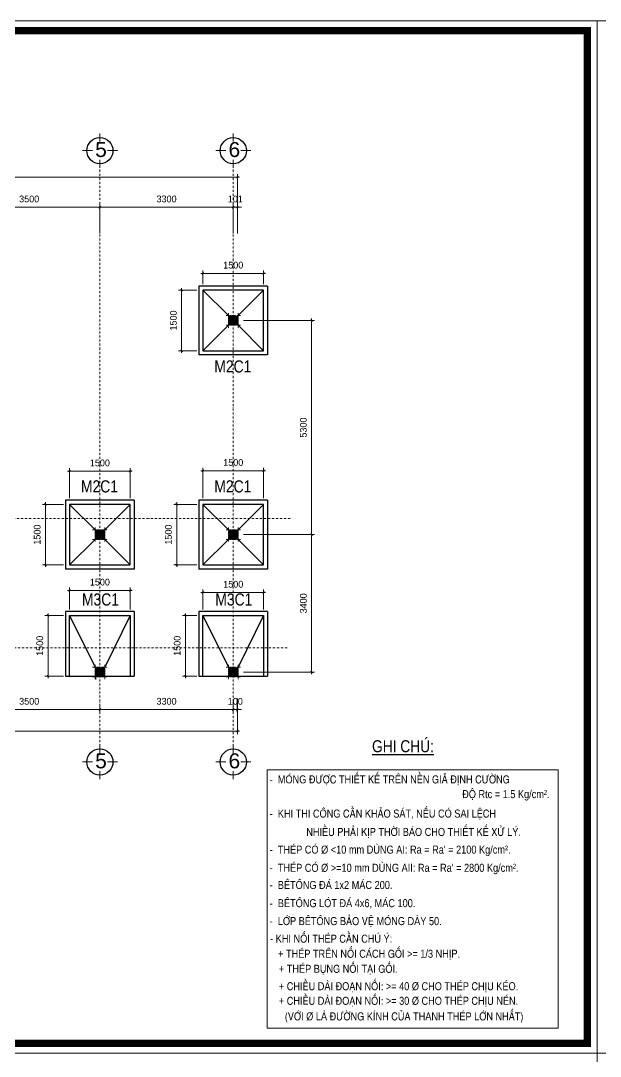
# Model space of a CAD drawing. Header units: millimetres. Extents: x 615730 to 2792744, y 139412 to 597571.
# Drawn here: x 1104494 to 1118834, y 280905 to 306528 of the extents above; entities that cross this region are included whole.
import ezdxf
from ezdxf.enums import TextEntityAlignment as Align

# ---------------------------------------------------------------- set-up
doc = ezdxf.new("R2010")
doc.units = ezdxf.units.MM
doc.header["$MEASUREMENT"] = 0
doc.header["$PDMODE"] = 34
doc.linetypes.add('CAPNUOC', pattern=[4, 2.5, -0.5, 0.5, -0.5])
doc.linetypes.add('DASHDOT', pattern=[1, 0.5, -0.25, 0, -0.25])
doc.layers.get('0').update_dxf_attribs({"lineweight": 5})
for name, color, linetype, lineweight in [('0.1(9)', 9, 'Continuous', 13), ('CAT', 11, 'Continuous', 40), ('KT', 148, 'Continuous', 18), ('NETNGOAITUONG', 1, 'Continuous', 40), ('thay', 7, 'Continuous', 15), ('TIM TRUC', 149, 'DASHDOT', 9), ('TRUC', 155, 'CAPNUOC', 5), ('VLIEU', 250, 'Continuous', 9)]:
    doc.layers.add(name, color=color, linetype=linetype, lineweight=lineweight)
for name, color, linetype in [('2L', 7, 'Continuous'), ('3L', 2, 'Continuous'), ('4L', 161, 'Continuous'), ('5L', 1, 'Continuous'), ('H', 252, 'Continuous'), ('NET MANH', 252, 'Continuous'), ('netthay', 3, 'Continuous'), ('TEXT', 2, 'Continuous')]:
    doc.layers.add(name, color=color, linetype=linetype)
doc.styles.add('AVO', font='', dxfattribs={"height": 200})
doc.styles.add('H280', font='', dxfattribs={"height": 200})
doc.styles.add('KT OZON', font='', dxfattribs={"height": 200})
doc.styles.add('VN', font='')
doc.styles.add('VNI-AVO', font='vni-roms.shx')
doc.styles.get('AVO').set_extended_font_data('VNI-Helve-Condense')
doc.styles.get('H280').set_extended_font_data('VNI-Avo')
doc.styles.get('KT OZON').set_extended_font_data('VNI-Helve')
doc.styles.get('VN').set_extended_font_data('VNI-Helve-Condense')
doc.dimstyles.new('1-50b', dxfattribs={"dimtxt": 167, "dimasz": 50, "dimexe": 75, "dimexo": 150, "dimgap": 120, "dimtad": 1, "dimdec": 0, "dimzin": 12, "dimtxsty": 'VNI-AVO', "dimblk": ']', "dimcen": 0, "dimdle": 50, "dimclrd": 252, "dimclre": 252, "dimclrt": 2, "dimadec": 0, "dimazin": 0, "dimtfac": 1, "dimtdec": 0, "dimtix": 1, "dimtmove": 2, "dimatfit": 0, "dimldrblk": 'OPEN90', "dimfxl": 1, "dimlwd": -1, "dimlwe": -1, "dimarcsym": 0})

# ---------------------------------------------------------------- blocks, each defined once
blk = doc.blocks.new('TRUC 1')
at = {"ltscale": 50}
blk.add_circle((0, -9525), 8572, dxfattribs=at)
at = {"layer": '0.1(9)', "ltscale": 50}
for p, q in [((0, -3572), (0, 1782)), ((-4942, -9525), (-11427, -9525)), ((4942, -9525), (11427, -9525)), ((0, -15478), (0, -20832))]:
    blk.add_line(p, q, dxfattribs=at)
at = {"layer": 'TEXT', "ltscale": 50, "style": 'H280'}
blk.add_attdef('1', text='', height=10478, dxfattribs=at).set_placement((-214, -4892), align=Align.CENTER)
blk = doc.blocks.new('cc2')
at = {"layer": '2L'}
blk.add_hatch(color=50, dxfattribs=at).paths.add_polyline_path([(-100, 100), (-100, -100), (100, -100), (100, 100)])
at = {"layer": '5L'}
blk.add_lwpolyline([(-100, 100), (100, 100), (100, -100), (-100, -100)], close=True, dxfattribs=at)
at = {"layer": 'TRUC', "color": 9}
for points in [[(-180, 120), (180, 120)], [(-120, 180), (-120, -180)], [(120, 180), (120, -180)], [(-180, -120), (180, -120)]]:
    blk.add_lwpolyline(points, dxfattribs=at)
blk = doc.blocks.new(']')
for p, q in [((1, 0), (-1, 0)), ((0, 1), (0, -1))]:
    blk.add_line(p, q)
at = {"color": 9, "const_width": 0.4}
blk.add_lwpolyline([(-0.51, -0.51), (0.51, 0.51)], dxfattribs=at)
blk = doc.blocks.new('*D744')
at = {"layer": 'DEFPOINTS', "color": 0, "ltscale": 10, "transparency": 16777216}
for p in [(1106453, 301913), (1102954, 301232), (1106453, 301112)]:
    blk.add_point(p, dxfattribs=at)
at = {"layer": 'KT', "color": 252, "ltscale": 10, "transparency": 16777216}
for p, q in [((1102954, 301382), (1102954, 301988)), ((1103004, 301913), (1106403, 301913)), ((1106453, 301262), (1106453, 301988))]:
    blk.add_line(p, q, dxfattribs=at)
at = {"layer": 'KT', "color": 252, "ltscale": 10, "transparency": 16777216, "xscale": 50, "yscale": 50, "zscale": 50, "rotation": 180}
blk.add_blockref(']', (1102954, 301913), dxfattribs=at)
at = {"layer": 'KT', "color": 252, "ltscale": 10, "transparency": 16777216, "xscale": 50, "yscale": 50, "zscale": 50}
blk.add_blockref(']', (1106453, 301913), dxfattribs=at)
at = {"layer": 'KT', "color": 2, "ltscale": 10, "transparency": 16777216, "insert": (1104704, 302117), "char_height": 167, "attachment_point": 5, "style": 'VNI-AVO'}
blk.add_mtext('3500', dxfattribs=at)
blk = doc.blocks.new('_Open90')
at = {"color": 0, "linetype": 'ByBlock', "lineweight": -2}
for p, q in [((0, 0), (-1, 0)), ((-0.5, 0.5), (0, 0)), ((0, 0), (-0.5, -0.5))]:
    blk.add_line(p, q, dxfattribs=at)
blk = doc.blocks.new('*D745')
at = {"layer": 'DEFPOINTS', "color": 0, "ltscale": 10, "transparency": 16777216}
for p in [(1109753, 301913), (1106453, 301112), (1109753, 301112)]:
    blk.add_point(p, dxfattribs=at)
at = {"layer": 'KT', "color": 252, "ltscale": 10, "transparency": 16777216}
for p, q in [((1106453, 301262), (1106453, 301988)), ((1106503, 301913), (1109703, 301913)), ((1109753, 301262), (1109753, 301988))]:
    blk.add_line(p, q, dxfattribs=at)
at = {"layer": 'KT', "color": 252, "ltscale": 10, "transparency": 16777216, "xscale": 50, "yscale": 50, "zscale": 50, "rotation": 180}
blk.add_blockref(']', (1106453, 301913), dxfattribs=at)
at = {"layer": 'KT', "color": 252, "ltscale": 10, "transparency": 16777216, "xscale": 50, "yscale": 50, "zscale": 50}
blk.add_blockref(']', (1109753, 301913), dxfattribs=at)
at = {"layer": 'KT', "color": 2, "ltscale": 10, "transparency": 16777216, "insert": (1108103, 302117), "char_height": 167, "attachment_point": 5, "style": 'VNI-AVO'}
blk.add_mtext('3300', dxfattribs=at)
blk = doc.blocks.new('*D746')
at = {"layer": 'DEFPOINTS', "color": 0, "ltscale": 10, "transparency": 16777216}
for p in [(1109854, 301913), (1109753, 301112), (1109854, 301112, 280)]:
    blk.add_point(p, dxfattribs=at)
at = {"layer": 'KT', "color": 252, "ltscale": 10, "transparency": 16777216}
for p, q in [((1109703, 301913), (1109653, 301913)), ((1109753, 301262), (1109753, 301988)), ((1109753, 301913), (1109854, 301913)), ((1109854, 301262), (1109854, 301988)), ((1109904, 301913), (1109954, 301913))]:
    blk.add_line(p, q, dxfattribs=at)
at = {"layer": 'KT', "color": 252, "ltscale": 10, "transparency": 16777216, "xscale": 50, "yscale": 50, "zscale": 50}
blk.add_blockref(']', (1109753, 301913), dxfattribs=at)
at = {"layer": 'KT', "color": 252, "ltscale": 10, "transparency": 16777216, "xscale": 50, "yscale": 50, "zscale": 50, "rotation": 180}
blk.add_blockref(']', (1109854, 301913), dxfattribs=at)
at = {"layer": 'KT', "color": 2, "ltscale": 10, "transparency": 16777216, "insert": (1109804, 302117), "char_height": 167, "attachment_point": 5, "style": 'VNI-AVO'}
blk.add_mtext('101', dxfattribs=at)
blk = doc.blocks.new('*D747')
at = {"layer": 'DEFPOINTS', "color": 0, "ltscale": 10, "transparency": 16777216}
for p in [(1109854, 302655), (1089054, 301112), (1109854, 301112)]:
    blk.add_point(p, dxfattribs=at)
at = {"layer": 'KT', "color": 252, "ltscale": 10, "transparency": 16777216}
for p, q in [((1089054, 301262), (1089054, 302730)), ((1089104, 302655), (1109804, 302655)), ((1109854, 301262), (1109854, 302730))]:
    blk.add_line(p, q, dxfattribs=at)
at = {"layer": 'KT', "color": 252, "ltscale": 10, "transparency": 16777216, "xscale": 50, "yscale": 50, "zscale": 50, "rotation": 180}
blk.add_blockref(']', (1089054, 302655), dxfattribs=at)
at = {"layer": 'KT', "color": 252, "ltscale": 10, "transparency": 16777216, "xscale": 50, "yscale": 50, "zscale": 50}
blk.add_blockref(']', (1109854, 302655), dxfattribs=at)
at = {"layer": 'KT', "color": 2, "ltscale": 10, "transparency": 16777216, "insert": (1099454, 302859), "char_height": 167, "attachment_point": 5, "style": 'VNI-AVO'}
blk.add_mtext('20800', dxfattribs=at)
blk = doc.blocks.new('*D751')
at = {"layer": 'DEFPOINTS', "color": 0, "ltscale": 10, "transparency": 16777216}
for p in [(1102954, 290210), (1106453, 289729), (1106453, 289484)]:
    blk.add_point(p, dxfattribs=at)
at = {"layer": 'KT', "color": 252, "ltscale": 10, "transparency": 16777216}
for p, q in [((1102954, 290060), (1102954, 289409)), ((1106453, 289579), (1106453, 289409)), ((1103004, 289484), (1106403, 289484))]:
    blk.add_line(p, q, dxfattribs=at)
at = {"layer": 'KT', "color": 252, "ltscale": 10, "transparency": 16777216, "xscale": 50, "yscale": 50, "zscale": 50, "rotation": 180}
blk.add_blockref(']', (1102954, 289484), dxfattribs=at)
at = {"layer": 'KT', "color": 252, "ltscale": 10, "transparency": 16777216, "xscale": 50, "yscale": 50, "zscale": 50}
blk.add_blockref(']', (1106453, 289484), dxfattribs=at)
at = {"layer": 'KT', "color": 2, "ltscale": 10, "transparency": 16777216, "insert": (1104704, 289688), "char_height": 167, "attachment_point": 5, "style": 'VNI-AVO'}
blk.add_mtext('3500', dxfattribs=at)
blk = doc.blocks.new('*D752')
at = {"layer": 'DEFPOINTS', "color": 0, "ltscale": 10, "transparency": 16777216}
for p in [(1109753, 289814), (1106453, 289729), (1109753, 289484)]:
    blk.add_point(p, dxfattribs=at)
at = {"layer": 'KT', "color": 252, "ltscale": 10, "transparency": 16777216}
for p, q in [((1106453, 289579), (1106453, 289409)), ((1109753, 289664), (1109753, 289409)), ((1106503, 289484), (1109703, 289484))]:
    blk.add_line(p, q, dxfattribs=at)
at = {"layer": 'KT', "color": 252, "ltscale": 10, "transparency": 16777216, "xscale": 50, "yscale": 50, "zscale": 50, "rotation": 180}
blk.add_blockref(']', (1106453, 289484), dxfattribs=at)
at = {"layer": 'KT', "color": 252, "ltscale": 10, "transparency": 16777216, "xscale": 50, "yscale": 50, "zscale": 50}
blk.add_blockref(']', (1109753, 289484), dxfattribs=at)
at = {"layer": 'KT', "color": 2, "ltscale": 10, "transparency": 16777216, "insert": (1108103, 289688), "char_height": 167, "attachment_point": 5, "style": 'VNI-AVO'}
blk.add_mtext('3300', dxfattribs=at)
blk = doc.blocks.new('*D753')
at = {"layer": 'DEFPOINTS', "color": 0, "ltscale": 10, "transparency": 16777216}
for p in [(1109753, 289814), (1109853, 289907), (1109853, 289484)]:
    blk.add_point(p, dxfattribs=at)
at = {"layer": 'KT', "color": 252, "ltscale": 10, "transparency": 16777216}
for p, q in [((1109753, 289664), (1109753, 289409)), ((1109853, 289757), (1109853, 289409)), ((1109703, 289484), (1109653, 289484)), ((1109753, 289484), (1109853, 289484)), ((1109903, 289484), (1109953, 289484))]:
    blk.add_line(p, q, dxfattribs=at)
at = {"layer": 'KT', "color": 252, "ltscale": 10, "transparency": 16777216, "xscale": 50, "yscale": 50, "zscale": 50}
blk.add_blockref(']', (1109753, 289484), dxfattribs=at)
at = {"layer": 'KT', "color": 252, "ltscale": 10, "transparency": 16777216, "xscale": 50, "yscale": 50, "zscale": 50, "rotation": 180}
blk.add_blockref(']', (1109853, 289484), dxfattribs=at)
at = {"layer": 'KT', "color": 2, "ltscale": 10, "transparency": 16777216, "insert": (1109803, 289688), "char_height": 167, "attachment_point": 5, "style": 'VNI-AVO'}
blk.add_mtext('100', dxfattribs=at)
blk = doc.blocks.new('*D754')
at = {"layer": 'DEFPOINTS', "color": 0, "ltscale": 10, "transparency": 16777216}
for p in [(1089154, 289958), (1109854, 289907), (1109854, 288953)]:
    blk.add_point(p, dxfattribs=at)
at = {"layer": 'KT', "color": 252, "ltscale": 10, "transparency": 16777216}
for p, q in [((1089154, 289808), (1089154, 288878)), ((1109854, 289757), (1109854, 288878)), ((1089204, 288953), (1109804, 288953))]:
    blk.add_line(p, q, dxfattribs=at)
at = {"layer": 'KT', "color": 252, "ltscale": 10, "transparency": 16777216, "xscale": 50, "yscale": 50, "zscale": 50, "rotation": 180}
blk.add_blockref(']', (1089154, 288953), dxfattribs=at)
at = {"layer": 'KT', "color": 252, "ltscale": 10, "transparency": 16777216, "xscale": 50, "yscale": 50, "zscale": 50}
blk.add_blockref(']', (1109854, 288953), dxfattribs=at)
at = {"layer": 'KT', "color": 2, "ltscale": 10, "transparency": 16777216, "insert": (1099504, 289157), "char_height": 167, "attachment_point": 5, "style": 'VNI-AVO'}
blk.add_mtext('20700', dxfattribs=at)
blk = doc.blocks.new('*D761')
at = {"layer": 'DEFPOINTS', "color": 0, "ltscale": 10, "transparency": 16777216}
for p in [(1109853, 293812), (1111692, 293812), (1109853, 290412)]:
    blk.add_point(p, dxfattribs=at)
at = {"layer": 'KT', "color": 252, "ltscale": 10, "transparency": 16777216}
for p, q in [((1110003, 293812), (1111767, 293812)), ((1111692, 290462), (1111692, 293762)), ((1110003, 290412), (1111767, 290412))]:
    blk.add_line(p, q, dxfattribs=at)
at = {"layer": 'KT', "color": 252, "ltscale": 10, "transparency": 16777216, "xscale": 50, "yscale": 50, "zscale": 50}
for p, rotation in [((1111692, 293812), 90), ((1111692, 290412), 270)]:
    blk.add_blockref(']', p, dxfattribs=dict(at, rotation=rotation))
at = {"layer": 'KT', "color": 2, "ltscale": 10, "transparency": 16777216, "insert": (1111488, 292112), "char_height": 167, "attachment_point": 5, "rotation": 90, "style": 'VNI-AVO'}
blk.add_mtext('3400', dxfattribs=at)
blk = doc.blocks.new('*D762')
at = {"layer": 'DEFPOINTS', "color": 0, "ltscale": 10, "transparency": 16777216}
for p in [(1109853, 299111, 12), (1111692, 299111), (1109853, 293812)]:
    blk.add_point(p, dxfattribs=at)
at = {"layer": 'KT', "color": 252, "ltscale": 10, "transparency": 16777216}
for p, q in [((1110003, 299111), (1111767, 299111)), ((1111692, 293862), (1111692, 299061)), ((1110003, 293812), (1111767, 293812))]:
    blk.add_line(p, q, dxfattribs=at)
at = {"layer": 'KT', "color": 252, "ltscale": 10, "transparency": 16777216, "xscale": 50, "yscale": 50, "zscale": 50}
for p, rotation in [((1111692, 299111), 90), ((1111692, 293812), 270)]:
    blk.add_blockref(']', p, dxfattribs=dict(at, rotation=rotation))
at = {"layer": 'KT', "color": 2, "ltscale": 10, "transparency": 16777216, "insert": (1111488, 296461), "char_height": 167, "attachment_point": 5, "rotation": 90, "style": 'VNI-AVO'}
blk.add_mtext('5300', dxfattribs=at)
blk = doc.blocks.new('*D771')
at = {"layer": 'DEFPOINTS', "color": 0, "ltscale": 10, "transparency": 16777216}
for p in [(1109003, 299861), (1108475, 298361), (1109003, 298361)]:
    blk.add_point(p, dxfattribs=at)
at = {"layer": 'KT', "color": 252, "ltscale": 10, "transparency": 16777216}
for p, q in [((1108853, 299861), (1108400, 299861)), ((1108475, 299811), (1108475, 298411)), ((1108853, 298361), (1108400, 298361))]:
    blk.add_line(p, q, dxfattribs=at)
at = {"layer": 'KT', "color": 252, "ltscale": 10, "transparency": 16777216, "xscale": 50, "yscale": 50, "zscale": 50}
for p, rotation in [((1108475, 299861), 90), ((1108475, 298361), 270)]:
    blk.add_blockref(']', p, dxfattribs=dict(at, rotation=rotation))
at = {"layer": 'KT', "color": 2, "ltscale": 10, "transparency": 16777216, "insert": (1108272, 299111), "char_height": 167, "attachment_point": 5, "rotation": 90, "style": 'VNI-AVO'}
blk.add_mtext('1500', dxfattribs=at)
blk = doc.blocks.new('*D772')
at = {"layer": 'DEFPOINTS', "color": 0, "ltscale": 10, "transparency": 16777216}
for p in [(1110503, 300276), (1109003, 299861), (1110503, 299861)]:
    blk.add_point(p, dxfattribs=at)
at = {"layer": 'KT', "color": 252, "ltscale": 10, "transparency": 16777216}
for p, q in [((1109003, 300011), (1109003, 300351)), ((1110503, 300011), (1110503, 300351)), ((1109053, 300276), (1110453, 300276))]:
    blk.add_line(p, q, dxfattribs=at)
at = {"layer": 'KT', "color": 252, "ltscale": 10, "transparency": 16777216, "xscale": 50, "yscale": 50, "zscale": 50, "rotation": 180}
blk.add_blockref(']', (1109003, 300276), dxfattribs=at)
at = {"layer": 'KT', "color": 252, "ltscale": 10, "transparency": 16777216, "xscale": 50, "yscale": 50, "zscale": 50}
blk.add_blockref(']', (1110503, 300276), dxfattribs=at)
at = {"layer": 'KT', "color": 2, "ltscale": 10, "transparency": 16777216, "insert": (1109753, 300479), "char_height": 167, "attachment_point": 5, "style": 'VNI-AVO'}
blk.add_mtext('1500', dxfattribs=at)
blk = doc.blocks.new('*D780')
at = {"layer": 'DEFPOINTS', "color": 0, "ltscale": 10, "transparency": 16777216}
for p in [(1105703, 294562), (1105106, 293062), (1105703, 293062)]:
    blk.add_point(p, dxfattribs=at)
at = {"layer": 'KT', "color": 252, "ltscale": 10, "transparency": 16777216}
for p, q in [((1105553, 294562), (1105031, 294562)), ((1105106, 294512), (1105106, 293112)), ((1105553, 293062), (1105031, 293062))]:
    blk.add_line(p, q, dxfattribs=at)
at = {"layer": 'KT', "color": 252, "ltscale": 10, "transparency": 16777216, "xscale": 50, "yscale": 50, "zscale": 50}
for p, rotation in [((1105106, 294562), 90), ((1105106, 293062), 270)]:
    blk.add_blockref(']', p, dxfattribs=dict(at, rotation=rotation))
at = {"layer": 'KT', "color": 2, "ltscale": 10, "transparency": 16777216, "insert": (1104902, 293812), "char_height": 167, "attachment_point": 5, "rotation": 90, "style": 'VNI-AVO'}
blk.add_mtext('1500', dxfattribs=at)
blk = doc.blocks.new('*D781')
at = {"layer": 'DEFPOINTS', "color": 0, "ltscale": 10, "transparency": 16777216}
for p in [(1107203, 295383), (1105703, 294562), (1107203, 294562)]:
    blk.add_point(p, dxfattribs=at)
at = {"layer": 'KT', "color": 252, "ltscale": 10, "transparency": 16777216}
for p, q in [((1105703, 294712), (1105703, 295458)), ((1107203, 294712), (1107203, 295458)), ((1105753, 295383), (1107153, 295383))]:
    blk.add_line(p, q, dxfattribs=at)
at = {"layer": 'KT', "color": 252, "ltscale": 10, "transparency": 16777216, "xscale": 50, "yscale": 50, "zscale": 50, "rotation": 180}
blk.add_blockref(']', (1105703, 295383), dxfattribs=at)
at = {"layer": 'KT', "color": 252, "ltscale": 10, "transparency": 16777216, "xscale": 50, "yscale": 50, "zscale": 50}
blk.add_blockref(']', (1107203, 295383), dxfattribs=at)
at = {"layer": 'KT', "color": 2, "ltscale": 10, "transparency": 16777216, "insert": (1106453, 295586), "char_height": 167, "attachment_point": 5, "style": 'VNI-AVO'}
blk.add_mtext('1500', dxfattribs=at)
blk = doc.blocks.new('*D782')
at = {"layer": 'DEFPOINTS', "color": 0, "ltscale": 10, "transparency": 16777216}
for p in [(1105703, 291812), (1105170, 290312), (1105703, 290312)]:
    blk.add_point(p, dxfattribs=at)
at = {"layer": 'KT', "color": 252, "ltscale": 10, "transparency": 16777216}
for p, q in [((1105553, 291812), (1105095, 291812)), ((1105170, 291762), (1105170, 290362)), ((1105553, 290312), (1105095, 290312))]:
    blk.add_line(p, q, dxfattribs=at)
at = {"layer": 'KT', "color": 252, "ltscale": 10, "transparency": 16777216, "xscale": 50, "yscale": 50, "zscale": 50}
for p, rotation in [((1105170, 291812), 90), ((1105170, 290312), 270)]:
    blk.add_blockref(']', p, dxfattribs=dict(at, rotation=rotation))
at = {"layer": 'KT', "color": 2, "ltscale": 10, "transparency": 16777216, "insert": (1104967, 291062), "char_height": 167, "attachment_point": 5, "rotation": 90, "style": 'VNI-AVO'}
blk.add_mtext('1500', dxfattribs=at)
blk = doc.blocks.new('*D783')
at = {"layer": 'DEFPOINTS', "color": 0, "ltscale": 10, "transparency": 16777216}
for p in [(1108569, 291812), (1109003, 291812), (1109003, 290312)]:
    blk.add_point(p, dxfattribs=at)
at = {"layer": 'KT', "color": 252, "ltscale": 10, "transparency": 16777216}
for p, q in [((1108853, 291812), (1108494, 291812)), ((1108569, 290362), (1108569, 291762)), ((1108853, 290312), (1108494, 290312))]:
    blk.add_line(p, q, dxfattribs=at)
at = {"layer": 'KT', "color": 252, "ltscale": 10, "transparency": 16777216, "xscale": 50, "yscale": 50, "zscale": 50}
for p, rotation in [((1108569, 291812), 90), ((1108569, 290312), 270)]:
    blk.add_blockref(']', p, dxfattribs=dict(at, rotation=rotation))
at = {"layer": 'KT', "color": 2, "ltscale": 10, "transparency": 16777216, "insert": (1108366, 291062), "char_height": 167, "attachment_point": 5, "rotation": 90, "style": 'VNI-AVO'}
blk.add_mtext('1500', dxfattribs=at)
blk = doc.blocks.new('*D784')
at = {"layer": 'DEFPOINTS', "color": 0, "ltscale": 10, "transparency": 16777216}
for p in [(1108354, 294562), (1109003, 294562), (1109003, 293062)]:
    blk.add_point(p, dxfattribs=at)
at = {"layer": 'KT', "color": 252, "ltscale": 10, "transparency": 16777216}
for p, q in [((1108853, 294562), (1108279, 294562)), ((1108354, 293112), (1108354, 294512)), ((1108853, 293062), (1108279, 293062))]:
    blk.add_line(p, q, dxfattribs=at)
at = {"layer": 'KT', "color": 252, "ltscale": 10, "transparency": 16777216, "xscale": 50, "yscale": 50, "zscale": 50}
for p, rotation in [((1108354, 294562), 90), ((1108354, 293062), 270)]:
    blk.add_blockref(']', p, dxfattribs=dict(at, rotation=rotation))
at = {"layer": 'KT', "color": 2, "ltscale": 10, "transparency": 16777216, "insert": (1108150, 293812), "char_height": 167, "attachment_point": 5, "rotation": 90, "style": 'VNI-AVO'}
blk.add_mtext('1500', dxfattribs=at)
blk = doc.blocks.new('*D785')
at = {"layer": 'DEFPOINTS', "color": 0, "ltscale": 10, "transparency": 16777216}
for p in [(1110503, 295394), (1109003, 294562), (1110503, 294562)]:
    blk.add_point(p, dxfattribs=at)
at = {"layer": 'KT', "color": 252, "ltscale": 10, "transparency": 16777216}
for p, q in [((1109003, 294712), (1109003, 295469)), ((1110503, 294712), (1110503, 295469)), ((1109053, 295394), (1110453, 295394))]:
    blk.add_line(p, q, dxfattribs=at)
at = {"layer": 'KT', "color": 252, "ltscale": 10, "transparency": 16777216, "xscale": 50, "yscale": 50, "zscale": 50, "rotation": 180}
blk.add_blockref(']', (1109003, 295394), dxfattribs=at)
at = {"layer": 'KT', "color": 252, "ltscale": 10, "transparency": 16777216, "xscale": 50, "yscale": 50, "zscale": 50}
blk.add_blockref(']', (1110503, 295394), dxfattribs=at)
at = {"layer": 'KT', "color": 2, "ltscale": 10, "transparency": 16777216, "insert": (1109753, 295597), "char_height": 167, "attachment_point": 5, "style": 'VNI-AVO'}
blk.add_mtext('1500', dxfattribs=at)
blk = doc.blocks.new('*D786')
at = {"layer": 'DEFPOINTS', "color": 0, "ltscale": 10, "transparency": 16777216}
for p in [(1110503, 292381), (1109003, 291812), (1110503, 291812)]:
    blk.add_point(p, dxfattribs=at)
at = {"layer": 'KT', "color": 252, "ltscale": 10, "transparency": 16777216}
for p, q in [((1109003, 291962), (1109003, 292456)), ((1109053, 292381), (1110453, 292381)), ((1110503, 291962), (1110503, 292456))]:
    blk.add_line(p, q, dxfattribs=at)
at = {"layer": 'KT', "color": 252, "ltscale": 10, "transparency": 16777216, "xscale": 50, "yscale": 50, "zscale": 50, "rotation": 180}
blk.add_blockref(']', (1109003, 292381), dxfattribs=at)
at = {"layer": 'KT', "color": 252, "ltscale": 10, "transparency": 16777216, "xscale": 50, "yscale": 50, "zscale": 50}
blk.add_blockref(']', (1110503, 292381), dxfattribs=at)
at = {"layer": 'KT', "color": 2, "ltscale": 10, "transparency": 16777216, "insert": (1109753, 292584), "char_height": 167, "attachment_point": 5, "style": 'VNI-AVO'}
blk.add_mtext('1500', dxfattribs=at)
blk = doc.blocks.new('*D787')
at = {"layer": 'DEFPOINTS', "color": 0, "ltscale": 10, "transparency": 16777216}
for p in [(1107203, 292432), (1105703, 291812), (1107203, 291812)]:
    blk.add_point(p, dxfattribs=at)
at = {"layer": 'KT', "color": 252, "ltscale": 10, "transparency": 16777216}
for p, q in [((1105703, 291962), (1105703, 292507)), ((1105753, 292432), (1107153, 292432)), ((1107203, 291962), (1107203, 292507))]:
    blk.add_line(p, q, dxfattribs=at)
at = {"layer": 'KT', "color": 252, "ltscale": 10, "transparency": 16777216, "xscale": 50, "yscale": 50, "zscale": 50, "rotation": 180}
blk.add_blockref(']', (1105703, 292432), dxfattribs=at)
at = {"layer": 'KT', "color": 252, "ltscale": 10, "transparency": 16777216, "xscale": 50, "yscale": 50, "zscale": 50}
blk.add_blockref(']', (1107203, 292432), dxfattribs=at)
at = {"layer": 'KT', "color": 2, "ltscale": 10, "transparency": 16777216, "insert": (1106453, 292636), "char_height": 167, "attachment_point": 5, "style": 'VNI-AVO'}
blk.add_mtext('1500', dxfattribs=at)
blk = doc.blocks.new('r')
at = {"layer": 'CAT'}
blk.add_line((988209, 262094), (988209, 261994), dxfattribs=at)
blk.add_line((988209, 262094), (988209, 261994), dxfattribs=at)
at = {"layer": 'NET MANH'}
for points, elevation in [([(988409, 264894), (988209, 264894), (988209, 265094), (988409, 265094)], -140), ([(1000210, 263093), (1000410, 263093), (1000410, 262893), (1000210, 262893)], -1), ([(979610, 262194), (979810, 262194), (979810, 261994), (979610, 261994)], -13), ([(979610, 257994), (979810, 257994), (979810, 258194), (979610, 258194)], -13), ([(982109, 257994), (982309, 257994), (982309, 258194), (982109, 258194)], 50)]:
    blk.add_lwpolyline(points, close=True, dxfattribs=dict(at, elevation=elevation))
for points in [[(993410, 264894), (993610, 264894), (993610, 265094), (993410, 265094)], [(993410, 263193), (993610, 263193), (993610, 262993), (993410, 262993)], [(982110, 262194), (982310, 262194), (982310, 261994), (982110, 261994)], [(988209, 262194), (988409, 262194), (988409, 261994), (988209, 261994)], [(996910, 257794), (997110, 257794), (997110, 257594), (996910, 257594)], [(1000210, 257794), (1000410, 257794), (1000410, 257594), (1000210, 257594)], [(980610, 254994), (980810, 254994), (980810, 254794), (980610, 254794)], [(984110, 254794), (984310, 254794), (984310, 254994), (984110, 254994)], [(989410, 254792), (989610, 254792), (989610, 254992), (989410, 254992)], [(996910, 254394), (997110, 254394), (997110, 254194), (996910, 254194)], [(1000210, 254394), (1000410, 254394), (1000410, 254194), (1000210, 254194)], [(989410, 253594), (989610, 253594), (989610, 253794), (989410, 253794)]]:
    blk.add_lwpolyline(points, close=True, dxfattribs=at)
for points in [[(988409, 265094, -140), (988209, 265094, -140), (988409, 264894, -140), (988209, 264894, -140)], [(993410, 265094), (993610, 265094), (993410, 264894), (993610, 264894)], [(993410, 262993), (993610, 262993), (993410, 263193), (993610, 263193)], [(1000210, 262893, -1), (1000410, 262893, -1), (1000210, 263093, -1), (1000410, 263093, -1)], [(979610, 261994, -13), (979810, 261994, -13), (979610, 262194, -13), (979810, 262194, -13)], [(982110, 261994), (982310, 261994), (982110, 262194), (982310, 262194)], [(988209, 261994), (988409, 261994), (988209, 262194), (988409, 262194)], [(979610, 258194, -13), (979810, 258194, -13), (979610, 257994, -13), (979810, 257994, -13)], [(982109, 258194, 50), (982309, 258194, 50), (982109, 257994, 50), (982309, 257994, 50)], [(996910, 257594), (997110, 257594), (996910, 257794), (997110, 257794)], [(1000210, 257594), (1000410, 257594), (1000210, 257794), (1000410, 257794)], [(980610, 254794), (980810, 254794), (980610, 254994), (980810, 254994)], [(984110, 254994), (984310, 254994), (984110, 254794), (984310, 254794)], [(989410, 254992), (989610, 254992), (989410, 254792), (989610, 254792)], [(996910, 254194), (997110, 254194), (996910, 254394), (997110, 254394)], [(1000210, 254194), (1000410, 254194), (1000210, 254394), (1000410, 254394)], [(989410, 253794), (989610, 253794), (989410, 253594), (989610, 253594)]]:
    blk.add_solid(points, dxfattribs=at)
at = {"layer": 'NETNGOAITUONG'}
for p, q in [((988409, 264894, -140), (988409, 265094, -140)), ((993410, 264894), (993410, 265094)), ((993410, 263193), (993410, 262993)), ((1000210, 263093, -1), (1000210, 262893, -1)), ((979610, 262194, -13), (979610, 261994, -13)), ((982110, 262194), (982110, 261994)), ((988209, 262194), (988209, 261994)), ((979610, 257994, -13), (979610, 258194, -13)), ((982109, 257994, 50), (982109, 258194, 50)), ((996910, 257794), (996910, 257594)), ((1000210, 257794), (1000210, 257594)), ((980610, 254994), (980610, 254794)), ((984110, 254794), (984110, 254994)), ((996910, 254394), (996910, 254194)), ((1000210, 254394), (1000210, 254194))]:
    blk.add_line(p, q, dxfattribs=at)
blk.add_lwpolyline([(989410, 253595), (989410, 253595)], dxfattribs=at)
at = {"layer": 'VLIEU', "ltscale": 10}
blk.add_line((996910, 254194, 280), (996910, 254108, 280), dxfattribs=at)

msp = doc.modelspace()

# ---------------------------------------------------------------- linework, layer by layer
at = {"layer": '2L'}
for p, q in [((1109003.5, 299861.3, 11.6), (1109633.5, 299231.3, 11.6)), ((1110503.5, 299861.3, 11.6), (1109873.5, 299231.3, 11.6)), ((1109633.5, 298991.3, 11.6), (1109003.5, 298361.3, 11.6)), ((1109873.5, 298991.3, 11.6), (1110503.5, 298361.3, 11.6)), ((1105703.5, 294561.6), (1106333.5, 293931.6)), ((1107203.5, 294561.6), (1106573.5, 293931.6)), ((1109003.5, 294561.6), (1109633.5, 293931.6)), ((1110503.5, 294561.6), (1109873.5, 293931.6)), ((1106333.5, 293691.6), (1105703.5, 293061.6)), ((1106573.5, 293691.6), (1107203.5, 293061.6)), ((1109633.5, 293691.6), (1109003.5, 293061.6)), ((1109873.5, 293691.6), (1110503.5, 293061.6)), ((1105703.5, 291811.6), (1107203.5, 291811.6)), ((1105703.5, 290311.6), (1105703.5, 291811.6)), ((1105703.5, 291811.6), (1106333.5, 290531.6)), ((1107203.5, 291811.6), (1106573.5, 290531.6)), ((1107203.5, 291811.6), (1107203.5, 290311.6)), ((1109003.5, 291811.6), (1110503.5, 291811.6)), ((1109003.5, 290311.6), (1109003.5, 291811.6)), ((1109003.5, 291811.6), (1109633.5, 290531.6)), ((1110503.5, 291811.6), (1109873.5, 290531.6)), ((1110503.5, 291811.6), (1110503.5, 290311.6))]:
    msp.add_line(p, q, dxfattribs=at)
at = {"layer": '2L', "elevation": 11.6}
msp.add_lwpolyline([(1110503.5, 299861.3), (1109003.5, 299861.3), (1109003.5, 298361.3), (1110503.5, 298361.3)], close=True, dxfattribs=at)
at = {"layer": '2L'}
for points in [[(1107203.5, 294561.6), (1105703.5, 294561.6), (1105703.5, 293061.6), (1107203.5, 293061.6)], [(1110503.5, 294561.6), (1109003.5, 294561.6), (1109003.5, 293061.6), (1110503.5, 293061.6)], [(1106553.5, 290511.6), (1106553.5, 290311.6), (1106353.5, 290311.6), (1106353.5, 290511.6)], [(1109853.5, 290511.6), (1109853.5, 290311.6), (1109653.5, 290311.6), (1109653.5, 290511.6)]]:
    msp.add_lwpolyline(points, close=True, dxfattribs=at)
at = {"layer": '3L'}
for p, q in [((1106353.5, 290311.6), (1106553.5, 290511.6)), ((1109653.5, 290311.6), (1109853.5, 290511.6))]:
    msp.add_line(p, q, dxfattribs=at)
at = {"layer": '4L'}
for p, q in [((1110603.5, 299961.3, 11.6), (1108903.5, 299961.3, 11.6)), ((1110603.5, 298261.3, 11.6), (1108903.5, 298261.3, 11.6)), ((1107303.5, 294661.6), (1105603.5, 294661.6)), ((1110603.5, 294661.6), (1108903.5, 294661.6)), ((1107303.5, 292961.6), (1105603.5, 292961.6)), ((1110603.5, 292961.6), (1108903.5, 292961.6)), ((1105603.5, 290311.6), (1107303.5, 290311.6)), ((1108903.5, 290311.6), (1110603.5, 290311.6))]:
    msp.add_line(p, q, dxfattribs=at)
at = {"layer": '4L', "elevation": 11.6}
for points in [[(1108903.5, 299961.3), (1108903.5, 298261.3)], [(1110603.5, 299961.3), (1110603.5, 298261.3)]]:
    msp.add_lwpolyline(points, dxfattribs=at)
at = {"layer": '4L'}
for points in [[(1105603.5, 294661.6), (1105603.5, 292961.6)], [(1107303.5, 294661.6), (1107303.5, 292961.6)], [(1108903.5, 294661.6), (1108903.5, 292961.6)], [(1110603.5, 294661.6), (1110603.5, 292961.6)], [(1105603.5, 291911.6), (1105603.5, 290311.6)], [(1107303.5, 291911.6), (1105603.5, 291911.6)], [(1107303.5, 291911.6), (1107303.5, 290311.6)], [(1108903.5, 291911.6), (1108903.5, 290311.6)], [(1110603.5, 291911.6), (1108903.5, 291911.6)], [(1110603.5, 291911.6), (1110603.5, 290311.6)]]:
    msp.add_lwpolyline(points, dxfattribs=at)
at = {"layer": 'H', "const_width": 182.5, "elevation": -15.9}
msp.add_lwpolyline([(1082870.7, 281224.6), (1118514.5, 281224.6), (1118514.5, 306284.7), (1082870.7, 306284.7)], close=True, dxfattribs=at)
at = {"layer": 'KT', "ltscale": 10}
msp.add_lwpolyline([(1110588, 287996.4), (1117795.7, 287996.4), (1117795.7, 281602.9), (1110588, 281602.9)], close=True, dxfattribs=at)
at = {"layer": 'NET MANH', "elevation": 11.6}
msp.add_lwpolyline([(1109653.5, 299211.3), (1109853.5, 299211.3), (1109853.5, 299011.3), (1109653.5, 299011.3)], close=True, dxfattribs=at)
at = {"layer": 'NET MANH'}
for points in [[(1106353.5, 293911.6), (1106553.5, 293911.6), (1106553.5, 293711.6), (1106353.5, 293711.6)], [(1109653.5, 293911.6), (1109853.5, 293911.6), (1109853.5, 293711.6), (1109653.5, 293711.6)], [(1106353.5, 290511.6), (1106553.5, 290511.6), (1106553.5, 290311.6), (1106353.5, 290311.6)], [(1109653.5, 290511.6), (1109853.5, 290511.6), (1109853.5, 290311.6), (1109653.5, 290311.6)]]:
    msp.add_lwpolyline(points, close=True, dxfattribs=at)
for points in [[(1109653.5, 299011.3, 11.6), (1109853.5, 299011.3, 11.6), (1109653.5, 299211.3, 11.6), (1109853.5, 299211.3, 11.6)], [(1106353.5, 293711.6), (1106553.5, 293711.6), (1106353.5, 293911.6), (1106553.5, 293911.6)], [(1109653.5, 293711.6), (1109853.5, 293711.6), (1109653.5, 293911.6), (1109853.5, 293911.6)], [(1106353.5, 290311.6), (1106553.5, 290311.6), (1106353.5, 290511.6), (1106553.5, 290511.6)], [(1109653.5, 290311.6), (1109853.5, 290311.6), (1109653.5, 290511.6), (1109853.5, 290511.6)]]:
    msp.add_solid(points, dxfattribs=at)
at = {"layer": 'NETNGOAITUONG'}
for p, q in [((1109653.5, 299211.3, 11.6), (1109653.5, 299011.3, 11.6)), ((1106353.5, 293911.6), (1106353.5, 293711.6)), ((1109653.5, 293911.6), (1109653.5, 293711.6)), ((1106353.5, 290511.6), (1106353.5, 290311.6)), ((1109653.5, 290511.6), (1109653.5, 290311.6))]:
    msp.add_line(p, q, dxfattribs=at)
at = {"layer": 'thay', "linetype": 'Continuous', "elevation": -15.9}
for points in [[(1082627.4, 280981.3), (1118757.8, 280981.3), (1118757.8, 306528), (1082627.4, 306528)], [(1118757.8, 280981.3), (1154888.2, 280981.3), (1154888.2, 306528), (1118757.8, 306528)], [(1082627.4, 255434.5), (1118757.8, 255434.5), (1118757.8, 280981.3), (1082627.4, 280981.3)]]:
    msp.add_lwpolyline(points, close=True, dxfattribs=at)
at = {"layer": 'TIM TRUC', "ltscale": 100}
for p, q in [((1106453.5, 302842.9), (1106453.5, 288331.6)), ((1109753.5, 302842.9), (1109753.5, 288331.6)), ((1111163.2, 294211.6, -13.1), (1086385, 294211.6)), ((1111086.3, 291011.6), (1086385, 291011.6))]:
    msp.add_line(p, q, dxfattribs=at)

# ---------------------------------------------------------------- block references
at = {"layer": '2L', "rotation": 90}
for p in [(1109753.5, 299111.3, 11.6), (1106453.5, 293811.6), (1109753.5, 293811.6)]:
    msp.add_blockref('cc2', p, dxfattribs=at)
at = {"layer": '2L'}
for p in [(1106453.5, 290411.6), (1109753.5, 290411.6)]:
    msp.add_blockref('cc2', p, dxfattribs=at)
at = {"layer": 'netthay', "lineweight": -2, "ltscale": 10}
ref = msp.add_blockref('TRUC 1', (1106453.5, 302952.8), dxfattribs=dict(at, xscale=0.03778148023411632, yscale=0.03778148023411632, zscale=0.03778148023411632, rotation=180))
ref.add_attrib('1', '5', dxfattribs={"layer": 'TEXT', "color": 3, "ltscale": 50, "height": 370.2, "style": 'KT OZON'}).set_placement((1106480.1, 303155.8), align=Align.CENTER)
ref = msp.add_blockref('TRUC 1', (1109753.5, 302952.8), dxfattribs=dict(at, xscale=0.03778148023411632, yscale=0.03778148023411632, zscale=0.03778148023411632, rotation=180))
ref.add_attrib('1', '6', dxfattribs={"layer": 'TEXT', "color": 3, "ltscale": 50, "height": 370.2, "style": 'KT OZON'}).set_placement((1109780.1, 303155.8), align=Align.CENTER)
ref = msp.add_blockref('TRUC 1', (1106453.5, 287827.3), dxfattribs=dict(at, xscale=0.03778148023411632, yscale=0.03778148023411632, zscale=0.03778148023411632, rotation=180))
ref.add_attrib('1', '5', dxfattribs={"layer": 'TEXT', "color": 3, "ltscale": 50, "height": 370.2, "style": 'KT OZON'}).set_placement((1106480.1, 288030.2), align=Align.CENTER)
ref = msp.add_blockref('TRUC 1', (1109753.5, 287827.3), dxfattribs=dict(at, xscale=0.03778148023411632, yscale=0.03778148023411632, zscale=0.03778148023411632, rotation=180))
ref.add_attrib('1', '6', dxfattribs={"layer": 'TEXT', "color": 3, "ltscale": 50, "height": 370.2, "style": 'KT OZON'}).set_placement((1109780.1, 288030.2), align=Align.CENTER)
at = {"layer": 'VLIEU'}
msp.add_blockref('r', (109443.9, 36118, 12.1), dxfattribs=at)

# ---------------------------------------------------------------- texts
at = {"layer": '2L', "style": 'AVO'}
for s, p in [('M2C1', (1109284.5, 297824.5, 11.6)), ('M2C1', (1105984.5, 294856.2)), ('M2C1', (1109284.5, 294856.2)), ('M3C1', (1106009, 292058.6)), ('M3C1', (1109309, 292058.6))]:
    msp.add_text(s, height=300, dxfattribs=at).set_placement(p)
at = {"layer": '2L', "lineweight": -2, "style": 'VN'}
for s, height, p in [('%%uGHI CHUÙ:', 297, (1113187, 288428.1)), ('-  MOÙNG ÑÖÔÏC THIEÁT KEÁ TREÂN NEÀN GIAÛ ÑÒNH CÖÔØNG', 198, (1110653.7, 287657.6)), ('ÑOÄ Rtc = 1.5 Kg/cm%%178.', 198, (1115417.7, 287292.9)), ('-  KHI THI COÂNG CAÀN KHAÛO SAÙT, NEÁU COÙ SAI LEÄCH', 198, (1110653.7, 286811.2)), ('   NHIEÀU PHAÛI KÒP THÔØI BAÙO CHO THIEÁT KEÁ XÖÛ LYÙ.', 198, (1111370.6, 286357.4)), ("-  THEÙP COÙ %%222 <10 mm DUØNG AI: Ra = Ra' = 2100 Kg/cm%%178.", 198, (1110653.7, 285919.8)), ("-  THEÙP COÙ %%222 >=10 mm DUØNG AII: Ra = Ra' = 2800 Kg/cm%%178.", 198, (1110653.7, 285470.1)), ('-  BEÂTOÂNG ÑAÙ 1x2 MAÙC 200.', 198, (1110653.7, 285044.6)), ('-  BEÂTOÂNG LOÙT ÑAÙ 4x6, MAÙC 100.', 198, (1110653.7, 284595.1)), ('-  LÔÙP BEÂTOÂNG BAÛO VEÄ MOÙNG DAØY 50.', 198, (1110653.7, 284151.2)), ('- KHI NOÁI THEÙP CAÀN CHUÙ YÙ:', 198, (1110665.1, 283716.5)), ('+ THEÙP TREÂN NOÁI CAÙCH GOÁI >= 1/3 NHÒP.', 198, (1110861.5, 283343.3)), ('+ THEÙP BUÏNG NOÁI TAÏI GOÁI.', 198, (1110881.6, 282970.6)), ('+ CHIEÀU DAØI ÑOAÏN NOÁI: >= 40 %%222 CHO THEÙP CHÒU KEÙO.', 198, (1110881.6, 282539.5)), ('+ CHIEÀU DAØI ÑOAÏN NOÁI: >= 30 %%222 CHO THEÙP CHÒU NEÙN.', 198, (1110881.6, 282179.2)), ('(VÔÙI Þ LAØ ÑÖÔØNG KÍNH CUÛA THANH THEÙP LÔÙN NHAÁT)', 198, (1111028.6, 281794.3))]:
    msp.add_text(s, height=height, dxfattribs=at).set_placement(p)

# ---------------------------------------------------------------- dimensions: what is measured, and where the dimension line sits
at = {"layer": 'KT', "ltscale": 10}
for base, p1, p2, picture, middle in [((1109854.5, 302655.3), (1089054.2, 301111.6), (1109854.5, 301111.6), '*D747', (1099454.3, 302858.8)), ((1106453.5, 301913.2), (1102953.6, 301231.6), (1106453.5, 301111.6), '*D744', (1104703.5, 302116.7)), ((1109753.5, 301913.2), (1106453.5, 301111.6), (1109753.5, 301111.6), '*D745', (1108103.5, 302116.7)), ((1109854.5, 301913.2), (1109753.5, 301111.6), (1109854.5, 301111.6, 280), '*D746', (1109804, 302116.7)), ((1110503.5, 300276, 11.6), (1109003.5, 299861.3, 11.6), (1110503.5, 299861.3, 11.6), '*D772', (1109753.5, 300479.5, 11.6)), ((1107203.5, 295382.7), (1105703.5, 294561.6), (1107203.5, 294561.6), '*D781', (1106453.5, 295586.2)), ((1110503.5, 295393.5), (1109003.5, 294561.6), (1110503.5, 294561.6), '*D785', (1109753.5, 295597)), ((1107203.5, 292432.5), (1105703.5, 291811.6), (1107203.5, 291811.6), '*D787', (1106453.5, 292636)), ((1110503.5, 292380.6), (1109003.5, 291811.6), (1110503.5, 291811.6), '*D786', (1109753.5, 292584.1)), ((1106453.5, 289484.2), (1102953.6, 290210.5), (1106453.5, 289728.8), '*D751', (1104703.5, 289687.7)), ((1109854.5, 288953.4), (1089154.2, 289958.2), (1109854.5, 289907), '*D754', (1099504.3, 289156.9)), ((1109753.5, 289484.2), (1106453.5, 289728.8), (1109753.5, 289814.1), '*D752', (1108103.5, 289687.7)), ((1109853.5, 289484.2), (1109753.5, 289814.1), (1109853.5, 289907), '*D753', (1109803.5, 289687.7))]:
    dim = msp.add_linear_dim(base=base, p1=p1, p2=p2, dimstyle='1-50b', dxfattribs=at)
    dim.commit()
    dim.dimension.update_dxf_attribs({"geometry": picture, "text_midpoint": middle})
for base, p1, p2, picture, middle in [((1108475.2, 298361.3, 11.6), (1109003.5, 299861.3, 11.6), (1109003.5, 298361.3, 11.6), '*D771', (1108271.7, 299111.3, 11.6)), ((1111691.6, 299111.3), (1109853.5, 293811.6), (1109853.5, 299111.3, 11.6), '*D762', (1111488.1, 296461.5)), ((1105105.7, 293061.6), (1105703.5, 294561.6), (1105703.5, 293061.6), '*D780', (1104902.2, 293811.6)), ((1108353.8, 294561.6), (1109003.5, 293061.6), (1109003.5, 294561.6), '*D784', (1108150.3, 293811.6)), ((1111691.6, 293811.6), (1109853.5, 290411.6), (1109853.5, 293811.6), '*D761', (1111488.1, 292111.6)), ((1105170.3, 290311.6), (1105703.5, 291811.6), (1105703.5, 290311.6), '*D782', (1104966.8, 291061.6)), ((1108569, 291811.6), (1109003.5, 290311.6), (1109003.5, 291811.6), '*D783', (1108365.5, 291061.6))]:
    dim = msp.add_linear_dim(base=base, p1=p1, p2=p2, angle=90, dimstyle='1-50b', dxfattribs=at)
    dim.commit()
    dim.dimension.update_dxf_attribs({"geometry": picture, "text_midpoint": middle})

doc.saveas('drawing.dxf')
